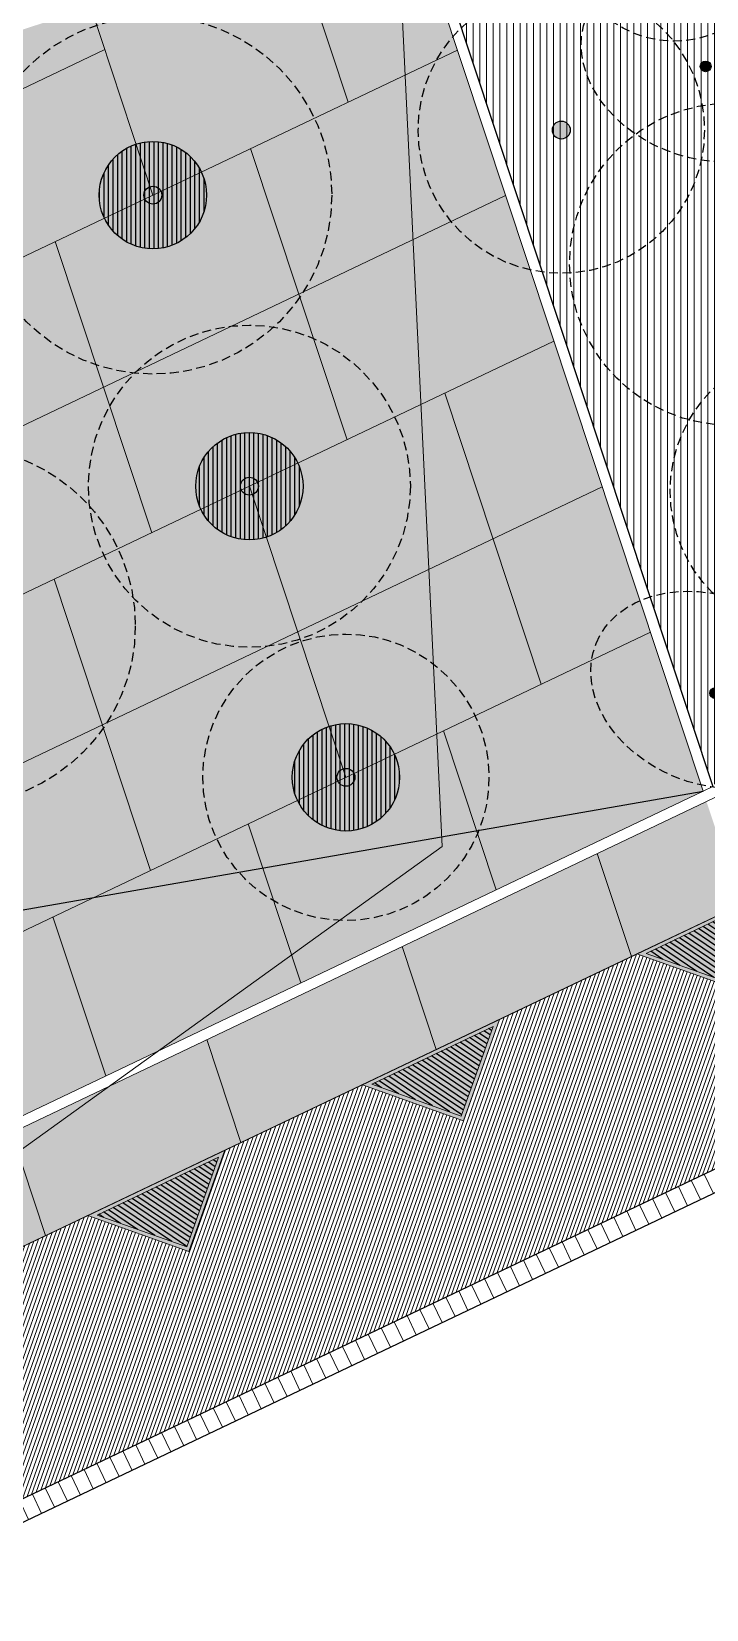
# Model space of a CAD drawing. Header units: metres. Extents: x 678805 to 1359287, y 2747329 to 5497370.
# Drawn here: x 679816.68 to 679835.55, y 2748591.88 to 2748635.94 of the extents above; entities that cross this region are included whole.
import ezdxf
from ezdxf.enums import TextEntityAlignment as Align

# ---------------------------------------------------------------- set-up
doc = ezdxf.new("R2010")
doc.units = ezdxf.units.M
doc.linetypes.add('XREF_MON_SFT_TREES$0$HIDDEN', pattern=[0.375, 0.25, -0.125])
for name, color, linetype in [('00_XREF_MON_HSC_PAVEMENT', 7, 'Continuous'), ('00_XREF_TWQ_SFT_TREES', 7, 'Continuous'), ('XREF_MON_GENERAL_LAYOUT$0$02-L-Edge Line Step -10cm', 6, 'Continuous'), ('XREF_MON_GENERAL_LAYOUT$0$02-L-Plan Change', 8, 'Continuous'), ('XREF_MON_HSC_PAVEMENT$0$02-L-Tree Pit_line', 252, 'Continuous'), ('XREF_MON_HSC_PAVEMENT$0$03-TR-Tree Pit_Green', 74, 'Continuous'), ('XREF_MON_SFT_TREES$0$SL_TREE_CANOPY', 251, 'XREF_MON_SFT_TREES$0$HIDDEN'), ('XREF_MON_SFT_TREES$0$SL_TREE_TRUNK', 251, 'Continuous')]:
    doc.layers.add(name, color=color, linetype=linetype)
for name, color, linetype, true_color in [('02-L-Waterfeatures 01', 7, 'Continuous', 0x4da6ff), ('XREF_MON_HSC_PAVEMENT$0$03-TR-Tree Pit_White', 7, 'Continuous', 0xfcfcfc), ('XREF_MON_SFT_TREES$0$SL_TREE_ACACIA_ETBAICA', 7, 'Continuous', 0x405700), ('XREF_MON_SFT_TREES$0$SL_TREE_ACACIA_GERRARDII', 7, 'Continuous', 0x4c4c00), ('XREF_MON_SFT_TREES$0$SL_TREE_ALBIZIA_LEBBECK', 7, 'Continuous', 0xa3a300), ('XREF_MON_SFT_TREES$0$SL_TREE_CERCIDIUM_FLORIDUM', 7, 'Continuous', 0xe0e000), ('XREF_MON_SFT_TREES$0$SL_TREE_PROSOPIS_CINERARIA', 7, 'Continuous', 0x5f7f00)]:
    doc.layers.add(name, color=color, linetype=linetype, true_color=true_color)
for name, color, linetype, lineweight in [('XREF_MON_GENERAL_LAYOUT$0$02-L-Level Curves 0.25-0.75m', 33, 'Continuous', 5), ('XREF_MON_GENERAL_LAYOUT$0$02-L-Material Change', 251, 'Continuous', 5), ('XREF_MON_GENERAL_LAYOUT$0$04-BK-Tree Pit', 6, 'Continuous', 5), ('XREF_MON_HSC_PAVEMENT$0$02-L-B-Flat Bar', 251, 'Continuous', 5), ('XREF_MON_HSC_PAVEMENT$0$04-BK-Tree Pit', 6, 'Continuous', 5)]:
    doc.layers.add(name, color=color, linetype=linetype, lineweight=lineweight)
for name, color, linetype, lineweight, true_color in [('XREF_MON_HSC_PAVEMENT$0$02-L-Joints-Paviment_06_Concrete Slab in sittu', 7, 'Continuous', 5, 0x999999), ('XREF_MON_HSC_PAVEMENT$0$02-L-Joints-Paviment_07_Precast Concrete Blocks 60X40', 7, 'Continuous', 5, 0x999999), ('XREF_MON_HSC_PAVEMENT$0$03-TR-Pavement_01_Compacted Ground', 7, 'Continuous', 5, 0x5a4f30), ('XREF_MON_HSC_PAVEMENT$0$03-TR-Pavement_06_Concrete Slab in situ', 7, 'Continuous', 9, 0xf7f7f7), ('XREF_MON_HSC_PAVEMENT$0$03-TR-Pavement_07_Precast Concrete Blocks 20X10', 7, 'Continuous', 5, 0x999999), ('XREF_MON_HSC_PAVEMENT$0$03-TR-Pavement_07_Precast Concrete Blocks 60X40', 7, 'Continuous', 5, 0x999999)]:
    doc.layers.add(name, color=color, linetype=linetype, lineweight=lineweight, true_color=true_color)
doc.layers.get('XREF_MON_SFT_TREES$0$SL_TREE_ACACIA_ETBAICA').off()
doc.layers.get('XREF_MON_SFT_TREES$0$SL_TREE_ACACIA_GERRARDII').off()
doc.layers.get('XREF_MON_SFT_TREES$0$SL_TREE_ALBIZIA_LEBBECK').off()
doc.layers.get('XREF_MON_SFT_TREES$0$SL_TREE_CERCIDIUM_FLORIDUM').off()
doc.layers.get('XREF_MON_SFT_TREES$0$SL_TREE_PROSOPIS_CINERARIA').off()
doc.styles.add('XREF_MON_GENERAL_LAYOUT$0$Standard', font='arial.ttf')

# ---------------------------------------------------------------- blocks, each defined once
blk = doc.blocks.new('XREF_MON_SFT_TREES$0$Acacia etbaica')
h = blk.add_hatch()
h.set_pattern_fill('ANSI31', color=256, scale=0.1)
edge = h.paths.add_edge_path()
edge.add_arc((0, 0), 3, 0, 360)
at = {"layer": 'XREF_MON_SFT_TREES$0$SL_TREE_TRUNK'}
h = blk.add_hatch(color=256, dxfattribs=at)
h.dxf.hatch_style = 1
edge = h.paths.add_edge_path()
edge.add_arc((0, 0), 0.15, 286.4511, 569.1271)
edge.add_arc((0, 0), 0.15, 209.1271, 286.4511)
at = {"layer": 'XREF_MON_SFT_TREES$0$SL_TREE_CANOPY'}
blk.add_circle((0, 0), 3, dxfattribs=at)
at = {"layer": 'XREF_MON_SFT_TREES$0$SL_TREE_TRUNK'}
blk.add_circle((0, 0), 0.15, dxfattribs=at)
blk.add_circle((0, 0), 0.15, dxfattribs=at)
blk = doc.blocks.new('XREF_MON_SFT_TREES$0$Acacia_gerrardii')
h = blk.add_hatch()
h.set_pattern_fill('ANSI31', color=256, scale=0.1, style=0)
edge = h.paths.add_edge_path()
edge.add_ellipse((-0.079, 0.137), major_axis=(-2.334, 2.546), ratio=0.760082, start_angle=0, end_angle=360)
at = {"layer": 'XREF_MON_SFT_TREES$0$SL_TREE_TRUNK'}
h = blk.add_hatch(color=256, dxfattribs=at)
h.dxf.hatch_style = 1
edge = h.paths.add_edge_path()
edge.add_arc((0, 0), 0.15, -7.3549, 352.6451)
at = {"layer": 'XREF_MON_SFT_TREES$0$SL_TREE_CANOPY'}
blk.add_ellipse((-0.079, 0.137), major_axis=(-2.334, 2.546), ratio=0.760082, dxfattribs=at)
at = {"layer": 'XREF_MON_SFT_TREES$0$SL_TREE_TRUNK'}
blk.add_circle((0, 0), 0.15, dxfattribs=at)
blk.add_circle((0, 0), 0.15, dxfattribs=at)
blk = doc.blocks.new('XREF_MON_SFT_TREES$0$Prosopis_cineraria')
h = blk.add_hatch()
h.set_pattern_fill('ANSI31', color=256, scale=0.1)
edge = h.paths.add_edge_path()
edge.add_arc((0, 0), 4, 0, 360)
at = {"layer": 'XREF_MON_SFT_TREES$0$SL_TREE_TRUNK'}
h = blk.add_hatch(color=256, dxfattribs=at)
h.dxf.hatch_style = 1
edge = h.paths.add_edge_path()
edge.add_arc((0, 0), 0.25, 0, 360)
at = {"layer": 'XREF_MON_SFT_TREES$0$SL_TREE_CANOPY', "linetype": 'XREF_MON_SFT_TREES$0$HIDDEN'}
blk.add_circle((0, 0), 4, dxfattribs=at)
at = {"layer": 'XREF_MON_SFT_TREES$0$SL_TREE_TRUNK'}
blk.add_circle((0, 0), 0.25, dxfattribs=at)
blk = doc.blocks.new('XREF_MON_SFT_TREES$0$Albizia_lebbeck')
h = blk.add_hatch()
h.set_pattern_fill('ANSI31', color=256, scale=0.1)
edge = h.paths.add_edge_path()
edge.add_arc((0, 0), 5, -25.4481, 334.5519)
at = {"layer": 'XREF_MON_SFT_TREES$0$SL_TREE_TRUNK'}
h = blk.add_hatch(color=256, dxfattribs=at)
h.dxf.hatch_style = 1
edge = h.paths.add_edge_path()
edge.add_arc((0, 0), 0.25, 0, 360)
at = {"layer": 'XREF_MON_SFT_TREES$0$SL_TREE_CANOPY', "linetype": 'XREF_MON_SFT_TREES$0$HIDDEN'}
blk.add_circle((0, 0), 5, dxfattribs=at)
at = {"layer": 'XREF_MON_SFT_TREES$0$SL_TREE_TRUNK'}
blk.add_circle((0, 0), 0.25, dxfattribs=at)
blk = doc.blocks.new('XREF_MON_SFT_TREES$0$cercidium_floridum')
h = blk.add_hatch()
h.set_pattern_fill('ANSI31', color=256, scale=0.1)
edge = h.paths.add_edge_path()
edge.add_arc((0, 0), 4.5, -25.4481, 334.5519)
at = {"layer": 'XREF_MON_SFT_TREES$0$SL_TREE_TRUNK'}
h = blk.add_hatch(color=256, dxfattribs=at)
h.dxf.hatch_style = 1
edge = h.paths.add_edge_path()
edge.add_arc((0, 0), 0.25, 0, 360)
at = {"layer": 'XREF_MON_SFT_TREES$0$SL_TREE_CANOPY', "linetype": 'XREF_MON_SFT_TREES$0$HIDDEN'}
blk.add_circle((0, 0), 4.5, dxfattribs=at)
at = {"layer": 'XREF_MON_SFT_TREES$0$SL_TREE_TRUNK'}
blk.add_circle((0, 0), 0.25, dxfattribs=at)
blk = doc.blocks.new('XREF_MON_SFT_TREES')
at = {"layer": 'XREF_MON_SFT_TREES$0$SL_TREE_ACACIA_ETBAICA', "rotation": 25.44812939262281}
blk.add_blockref('XREF_MON_SFT_TREES$0$Acacia etbaica', (679834.648, 2748638.676), dxfattribs=at)
at = {"layer": 'XREF_MON_SFT_TREES$0$SL_TREE_ACACIA_GERRARDII', "rotation": 25.44812939262281}
for p in [(679835.528, 2748634.971), (679835.796, 2748617.468)]:
    blk.add_blockref('XREF_MON_SFT_TREES$0$Acacia_gerrardii', p, dxfattribs=at)
at = {"layer": 'XREF_MON_SFT_TREES$0$SL_TREE_ALBIZIA_LEBBECK', "rotation": 25.44812939262281}
for p in [(679840.265, 2748640.867), (679820.075, 2748631.376), (679814.584, 2748619.349)]:
    blk.add_blockref('XREF_MON_SFT_TREES$0$Albizia_lebbeck', p, dxfattribs=at)
at = {"layer": 'XREF_MON_SFT_TREES$0$SL_TREE_CERCIDIUM_FLORIDUM', "rotation": 25.44812939262281}
for p in [(679836.223, 2748629.449), (679822.773, 2748623.246)]:
    blk.add_blockref('XREF_MON_SFT_TREES$0$cercidium_floridum', p, dxfattribs=at)
at = {"layer": 'XREF_MON_SFT_TREES$0$SL_TREE_PROSOPIS_CINERARIA', "rotation": 25.44812939262281}
for p in [(679831.493, 2748633.192), (679838.537, 2748623.111), (679825.471, 2748615.117)]:
    blk.add_blockref('XREF_MON_SFT_TREES$0$Prosopis_cineraria', p, dxfattribs=at)
blk = doc.blocks.new('XREF_MON_HSC_PAVEMENT$0$Alcorque Parking 8m2')
at = {"layer": 'XREF_MON_HSC_PAVEMENT$0$03-TR-Tree Pit_Green', "ltscale": 0.3}
h = blk.add_hatch(dxfattribs=at)
h.set_pattern_fill('ANSI31', color=256, scale=0.04, angle=40)
h.set_pattern_definition([(85, (-679726.04474, -2748720.75428), (-0.1265167266577, 0.011068779329), [])])
h.paths.add_polyline_path([(-1.079, -0.384), (2.316, 1.231), (-0.189, 2.121)])
at = {"layer": 'XREF_MON_HSC_PAVEMENT$0$03-TR-Tree Pit_White'}
h = blk.add_hatch(color=256, dxfattribs=at)
h.dxf.hatch_style = 1
h.paths.add_polyline_path([(-1.254, -0.578), (2.577, 1.245), (-0.25, 2.249)])
blk = doc.blocks.new('XREF_MON_HSC_PAVEMENT$0$Escocell 3m')
at = {"layer": 'XREF_MON_HSC_PAVEMENT$0$03-TR-Tree Pit_Green'}
h = blk.add_hatch(dxfattribs=at)
h.set_pattern_fill('ANSI31', color=256, scale=0.04, angle=19.0454)
h.set_pattern_definition([(64.04540243, (-1814188.4613, -2173892.2774), (-0.1141909246487, 0.055582665714), [])])
edge = h.paths.add_edge_path()
edge.add_arc((0, 0), 1.5, 0, 360)
at = {"layer": 'XREF_MON_HSC_PAVEMENT$0$03-TR-Tree Pit_White'}
h = blk.add_hatch(color=256, dxfattribs=at)
h.dxf.hatch_style = 1
edge = h.paths.add_edge_path()
edge.add_arc((0, 0), 1.5, 0, 360)
blk.add_circle((0, 0), 1.5)
at = {"layer": 'XREF_MON_HSC_PAVEMENT$0$02-L-Tree Pit_line', "ltscale": 0.3}
blk.add_circle((0, 0), 1.5, dxfattribs=at)
blk = doc.blocks.new('*U463')
at = {"layer": 'XREF_MON_HSC_PAVEMENT$0$02-L-Joints-Paviment_07_Precast Concrete Blocks 60X40'}
blk.add_line((0, -0.6), (0, 0), dxfattribs=at)
blk = doc.blocks.new('*U464')
at = {"layer": 'XREF_MON_HSC_PAVEMENT$0$02-L-Joints-Paviment_07_Precast Concrete Blocks 60X40', "color": 0, "linetype": 'ByBlock', "lineweight": -2, "transparency": 16777216, "rotation": 205.4481431992339}
for p in [(679845.859, 2748608.309), (679846.22, 2748608.481), (679844.775, 2748607.793), (679845.136, 2748607.965), (679845.498, 2748608.137), (679843.692, 2748607.277), (679844.053, 2748607.449), (679844.414, 2748607.621), (679842.969, 2748606.934), (679843.33, 2748607.106), (679841.886, 2748606.418), (679842.247, 2748606.59), (679842.608, 2748606.762), (679841.163, 2748606.074), (679841.524, 2748606.246), (679840.08, 2748605.559), (679840.441, 2748605.731), (679840.802, 2748605.902), (679839.357, 2748605.215), (679839.718, 2748605.387), (679838.274, 2748604.699), (679838.635, 2748604.871), (679838.996, 2748605.043), (679837.19, 2748604.184), (679837.551, 2748604.356), (679837.913, 2748604.527), (679836.468, 2748603.84), (679836.829, 2748604.012), (679835.384, 2748603.324), (679835.745, 2748603.496), (679836.107, 2748603.668), (679834.662, 2748602.981), (679835.023, 2748603.152), (679833.578, 2748602.465), (679833.939, 2748602.637), (679834.301, 2748602.809), (679832.856, 2748602.121), (679833.217, 2748602.293), (679831.772, 2748601.606), (679832.133, 2748601.777), (679832.495, 2748601.949), (679831.05, 2748601.262), (679831.411, 2748601.434), (679829.966, 2748600.746), (679830.328, 2748600.918), (679830.689, 2748601.09), (679828.883, 2748600.231), (679829.244, 2748600.402), (679829.605, 2748600.574), (679828.16, 2748599.887), (679828.522, 2748600.059), (679827.077, 2748599.371), (679827.438, 2748599.543), (679827.799, 2748599.715), (679826.354, 2748599.027), (679826.716, 2748599.199), (679825.271, 2748598.512), (679825.632, 2748598.684), (679825.993, 2748598.855), (679824.549, 2748598.168), (679824.91, 2748598.34), (679823.465, 2748597.652), (679823.826, 2748597.824), (679824.187, 2748597.996), (679822.381, 2748597.137), (679822.743, 2748597.309), (679823.104, 2748597.48), (679821.659, 2748596.793), (679822.02, 2748596.965), (679820.575, 2748596.277), (679820.937, 2748596.449), (679821.298, 2748596.621), (679819.853, 2748595.934), (679820.214, 2748596.105), (679818.769, 2748595.418), (679819.131, 2748595.59), (679819.492, 2748595.762), (679818.047, 2748595.074), (679818.408, 2748595.246), (679816.964, 2748594.559), (679817.325, 2748594.73), (679817.686, 2748594.902), (679816.241, 2748594.215), (679816.602, 2748594.387), (679815.158, 2748593.699), (679815.519, 2748593.871), (679815.88, 2748594.043), (679814.074, 2748593.184), (679814.435, 2748593.355), (679814.796, 2748593.527), (679813.352, 2748592.84), (679813.713, 2748593.012), (679812.268, 2748592.324), (679812.629, 2748592.496), (679812.99, 2748592.668), (679811.907, 2748592.152)]:
    blk.add_blockref('*U463', p, dxfattribs=at)
blk = doc.blocks.new('XREF_MON_HSC_PAVEMENT')
at = {"layer": 'XREF_MON_HSC_PAVEMENT$0$03-TR-Pavement_01_Compacted Ground', "linetype": 'Continuous'}
h = blk.add_hatch(dxfattribs=at)
h.set_pattern_fill('ANSI31', color=256, scale=0.059, angle=45)
h.set_pattern_definition([(90, (652974.11672, 2717198.73223), (-0.187325, 0), [])])
h.paths.add_polyline_path([(679858.96, 2748649.889), (679836.248, 2748615.105), (679870.492, 2748631.4)])
h.paths.add_polyline_path([(679835.729, 2748614.858), (679858.63, 2748649.933), (679827.5, 2748639.652)])
at = {"layer": 'XREF_MON_HSC_PAVEMENT$0$03-TR-Pavement_06_Concrete Slab in situ', "linetype": 'Continuous'}
h = blk.add_hatch(color=256, dxfattribs=at)
h.dxf.hatch_style = 1
h.paths.add_polyline_path([(679764.86, 2748618.962), (679827.215, 2748639.558), (679835.456, 2748614.728), (679775.663, 2748586.251)])
h = blk.add_hatch(color=256, dxfattribs=at)
h.dxf.hatch_style = 1
h.paths.add_polyline_path([(679775.758, 2748585.964), (679835.551, 2748614.441), (679836.506, 2748611.563), (679776.702, 2748583.105)])
at = {"layer": 'XREF_MON_HSC_PAVEMENT$0$03-TR-Pavement_07_Precast Concrete Blocks 20X10'}
h = blk.add_hatch(dxfattribs=at)
h.set_pattern_fill('ANSI31', color=256, scale=0.0315, angle=25.5)
h.set_pattern_definition([(70.5, (0, 0), (-0.094275932128, 0.033384858509), [])])
h.paths.add_polyline_path([(679776.799, 2748576.11), (679775.006, 2748579.892), (679776.035, 2748582.788), (679779.878, 2748584.617), (679782.706, 2748583.612), (679783.709, 2748586.44), (679787.554, 2748588.269), (679790.381, 2748587.265), (679791.385, 2748590.093), (679795.223, 2748591.919), (679798.056, 2748590.918), (679799.061, 2748593.745), (679802.905, 2748595.574), (679805.732, 2748594.571), (679806.736, 2748597.397), (679810.581, 2748599.227), (679813.407, 2748598.223), (679814.411, 2748601.05), (679818.256, 2748602.879), (679821.082, 2748601.875), (679822.087, 2748604.702), (679825.93, 2748606.531), (679828.757, 2748605.528), (679829.762, 2748608.354), (679833.606, 2748610.184), (679836.433, 2748609.18), (679837.437, 2748612.007), (679841.281, 2748613.836), (679844.159, 2748612.799), (679845.962, 2748609.022)])
at = {"layer": 'XREF_MON_HSC_PAVEMENT$0$02-L-B-Flat Bar'}
for points in [[(679835.455, 2748614.728), (679770.022, 2748603.331)], [(679776.034, 2748582.788), (679833.606, 2748610.184)]]:
    blk.add_lwpolyline(points, dxfattribs=at)
at = {"layer": 'XREF_MON_HSC_PAVEMENT$0$02-L-Joints-Paviment_06_Concrete Slab in sittu'}
for p, q in [((679818.732, 2748635.443), (679767.472, 2748611.051)), ((679828.586, 2748635.426), (679768.816, 2748606.984)), ((679829.935, 2748631.361), (679770.159, 2748602.916)), ((679831.284, 2748627.296), (679771.502, 2748598.849)), ((679832.633, 2748623.232), (679772.845, 2748594.782)), ((679833.982, 2748619.167), (679774.189, 2748590.714))]:
    blk.add_line(p, q, dxfattribs=at)
for points in [[(679825.535, 2748633.974), (679824.031, 2748638.507)], [(679820.075, 2748631.376), (679818.341, 2748636.627)], [(679822.805, 2748632.675), (679825.503, 2748624.545)], [(679817.346, 2748630.077), (679820.044, 2748621.947)], [(679828.233, 2748625.844), (679830.931, 2748617.715)], [(679825.471, 2748615.117), (679822.773, 2748623.246)], [(679817.314, 2748620.648), (679820.012, 2748612.519)], [(679828.201, 2748616.416), (679829.674, 2748611.977)], [(679822.742, 2748613.818), (679824.215, 2748609.379)], [(679832.499, 2748612.989), (679833.454, 2748610.112)], [(679817.282, 2748611.22), (679818.755, 2748606.781)], [(679827.995, 2748607.514), (679827.04, 2748610.391)], [(679821.58, 2748607.794), (679822.535, 2748604.916)], [(679817.076, 2748602.318), (679816.121, 2748605.196)]]:
    blk.add_lwpolyline(points, dxfattribs=at)
at = {"layer": 'XREF_MON_HSC_PAVEMENT$0$03-TR-Pavement_07_Precast Concrete Blocks 60X40'}
blk.add_lwpolyline([(680024.679, 2748701.109), (679776.702, 2748583.105)], dxfattribs=at)
at = {"layer": 'XREF_MON_HSC_PAVEMENT$0$02-L-Joints-Paviment_07_Precast Concrete Blocks 60X40'}
blk.add_blockref('*U464', (0, 0), dxfattribs=at)
at = {"layer": 'XREF_MON_HSC_PAVEMENT$0$04-BK-Tree Pit', "rotation": 25.95459756993445}
for p in [(679820.075, 2748631.376), (679822.773, 2748623.246), (679825.471, 2748615.117)]:
    blk.add_blockref('XREF_MON_HSC_PAVEMENT$0$Escocell 3m', p, dxfattribs=at)
at = {"layer": 'XREF_MON_HSC_PAVEMENT$0$04-BK-Tree Pit'}
for p, xscale, rotation in [((679834.846, 2748610.792), -1, 230.8963178951805), ((679827.17, 2748607.14), -0.9999999999999992, 230.8937524196276), ((679819.494, 2748603.487), -1, 230.8963178951805)]:
    blk.add_blockref('XREF_MON_HSC_PAVEMENT$0$Alcorque Parking 8m2', p, dxfattribs=dict(at, xscale=xscale, rotation=rotation))
blk = doc.blocks.new('XREF_MON_GENERAL_LAYOUT$0$Alcorque Parking 8m2')
blk.add_lwpolyline([(2.316, 1.231), (-0.189, 2.121), (-1.079, -0.384)], close=True)
at = {"layer": 'XREF_MON_GENERAL_LAYOUT$0$02-L-Material Change'}
blk.add_lwpolyline([(2.577, 1.245), (-0.25, 2.249), (-1.254, -0.578)], close=True, dxfattribs=at)
blk = doc.blocks.new('XREF_MON_GENERAL_LAYOUT$0$Escocell 3m')
blk.add_circle((0, 0), 1.5)
blk = doc.blocks.new('XREF_MON_GENERAL_LAYOUT')
at = {"layer": 'XREF_MON_GENERAL_LAYOUT$0$02-L-Edge Line Step -10cm'}
blk.add_line((679827.5, 2748639.652), (679835.728, 2748614.858), dxfattribs=at)
at = {"layer": 'XREF_MON_GENERAL_LAYOUT$0$02-L-Level Curves 0.25-0.75m', "ltscale": 0.3}
blk.add_lwpolyline([(679865.469, 2748617.641), (679859.829, 2748615.621), (679883.35, 2748658.422), (679863.386, 2748653.998), (679852.499, 2748660.243), (679842.618, 2748672.856), (679822.78, 2748660.016), (679827.346, 2748640.116), (679826.889, 2748639.765), (679828.162, 2748613.189), (679776.334, 2748575.889), (679765.77, 2748570.197)], dxfattribs=at)
at = {"layer": 'XREF_MON_GENERAL_LAYOUT$0$02-L-Material Change', "ltscale": 0.3}
blk.add_line((679827.215, 2748639.558), (679835.455, 2748614.728), dxfattribs=at)
for points in [[(679835.551, 2748614.441), (679870.924, 2748631.273)], [(679835.455, 2748614.728), (679835.728, 2748614.858)], [(679760.951, 2748578.913), (679835.551, 2748614.441)], [(679760.974, 2748579.256), (679835.455, 2748614.728)]]:
    blk.add_lwpolyline(points, dxfattribs=at)
at = {"layer": 'XREF_MON_GENERAL_LAYOUT$0$02-L-Material Change', "lineweight": 0, "ltscale": 0.2}
blk.add_lwpolyline([(679776.034, 2748582.788), (679841.263, 2748613.827)], dxfattribs=at)
at = {"layer": 'XREF_MON_GENERAL_LAYOUT$0$02-L-Plan Change'}
for p, q in [((679845.601, 2748608.85, 0), (679777.156, 2748576.28, 0)), ((679845.859, 2748608.309, 0), (679777.418, 2748575.74))]:
    blk.add_line(p, q, dxfattribs=at)
at = {"layer": 'XREF_MON_GENERAL_LAYOUT$0$02-L-Plan Change', "ltscale": 0.3}
blk.add_lwpolyline([(679756.407, 2748601.022), (679770.022, 2748603.331), (679835.455, 2748614.728)], dxfattribs=at)
at = {"layer": 'XREF_MON_GENERAL_LAYOUT$0$04-BK-Tree Pit', "rotation": 25.95459756993445}
for p in [(679820.075, 2748631.376), (679822.773, 2748623.246), (679825.471, 2748615.117)]:
    blk.add_blockref('XREF_MON_GENERAL_LAYOUT$0$Escocell 3m', p, dxfattribs=at)
at = {"layer": 'XREF_MON_GENERAL_LAYOUT$0$04-BK-Tree Pit'}
for p, xscale, rotation in [((679834.846, 2748610.792), -1, 230.8963178951805), ((679827.17, 2748607.14), -0.9999999999999992, 230.8937524196276), ((679819.494, 2748603.487), -1, 230.8963178951805)]:
    blk.add_blockref('XREF_MON_GENERAL_LAYOUT$0$Alcorque Parking 8m2', p, dxfattribs=dict(at, xscale=xscale, rotation=rotation))
at = {"style": 'XREF_MON_GENERAL_LAYOUT$0$Standard'}
for tag, rotation, p in [('604,00', 330.2643, (679905.77, 2748776.558)), ('603,00', 330.2643, (679901.861, 2748753.477)), ('600,00', 133.826, (679944.597, 2748745.153)), ('602,00', 330.2643, (679883.319, 2748738.727)), ('601,00', 117.8906, (679920.972, 2748732.87)), ('601,00', 330.2643, (679864.777, 2748723.976)), ('600,00', 40.8833, (679777.405, 2748705.444, 1.17)), ('602,00', 330.2643, (679941.275, 2748705.483)), ('601,00', 40.8833, (679701.798, 2748703.889, 1.17)), ('598,00', 62.091, (679810.267, 2748702.619)), ('600,00', 330.2643, (679877.781, 2748691.131)), ('600,00', 19.5511, (679920.444, 2748685.496)), ('601,00', 330.2643, (679934.813, 2748683.804)), ('599,00', 330.2643, (679854.567, 2748679.061)), ('600,00', 88.3928, (679743.913, 2748675.572)), ('599,00', 20.6086, (679924.26, 2748675.216)), ('601,00', 88.3928, (679728.035, 2748671.318, -2)), ('602,00', 88.3928, (679711.826, 2748665.966, -1)), ('603,00', 88.3928, (679695.615, 2748660.611)), ('599,00', 40.8833, (679788.807, 2748655.829, 1.17)), ('601,00', 40.8833, (679627.612, 2748644.603, 1.17)), ('603,00', 41.7058, (679702.499, 2748628.484, 1.17)), ('600,00', 40.8833, (679645.925, 2748597.926, 1.17)), ('599,00', 34.2277, (679673.574, 2748555.136, 5.34))]:
    blk.add_attdef(tag, text='', height=1, rotation=rotation, dxfattribs=at).set_placement(p, align=Align.MIDDLE)
at = {"ltscale": 0.3, "style": 'XREF_MON_GENERAL_LAYOUT$0$Standard'}
for tag, rotation, p in [('603,50', 330.2643, (679911.501, 2748760.57)), ('602,50', 330.2643, (679892.865, 2748745.846)), ('600,50', 133.826, (679933.048, 2748738.729)), ('601,50', 330.2643, (679873.581, 2748731.671)), ('601,50', 101.2857, (679909.522, 2748726.945)), ('602,50', 330.2643, (679948.625, 2748713.86)), ('600,50', 39.606, (679743.243, 2748706.971)), ('600,50', 330.2643, (679880.266, 2748702.726)), ('600,50', 17.3537, (679917.615, 2748690.554)), ('599,50', 330.2643, (679867.197, 2748684.716)), ('599,50', 18.8944, (679921.71, 2748680.578)), ('599,50', 39.606, (679778.991, 2748677.241)), ('600,50', 88.3928, (679735.925, 2748673.586)), ('601,50', 88.3928, (679719.906, 2748668.581)), ('602,50', 88.3928, (679703.474, 2748663.452)), ('598,50', 330.2643, (679861.765, 2748662.397)), ('601,50', 39.606, (679610.513, 2748662.061)), ('600,00', 41.7058, (679752.308, 2748637.685)), ('601,00', 41.7058, (679736.044, 2748634.538)), ('599,00', 35.0835, (679763.043, 2748634.415, 1.17)), ('602,00', 41.7058, (679720.174, 2748633.096, 1.17)), ('600,00', 35.0835, (679747.063, 2748629.903, 1.17)), ('601,00', 35.0835, (679731.246, 2748625.239, 1.17)), ('600,50', 39.606, (679636.92, 2748621.339)), ('602,00', 35.0835, (679715.4, 2748620.639, 1.17)), ('599,50', 28.7604, (679659.482, 2748574.323))]:
    blk.add_attdef(tag, text='', height=1, rotation=rotation, dxfattribs=at).set_placement(p, align=Align.MIDDLE)

msp = doc.modelspace()

# ---------------------------------------------------------------- block references
at = {"layer": '00_XREF_MON_HSC_PAVEMENT'}
msp.add_blockref('XREF_MON_HSC_PAVEMENT', (0, 0), dxfattribs=at)
at = {"layer": '00_XREF_TWQ_SFT_TREES'}
msp.add_blockref('XREF_MON_SFT_TREES', (0, 0), dxfattribs=at)
at = {"layer": '02-L-Waterfeatures 01', "color": 18, "true_color": 0x000000}
msp.add_blockref('XREF_MON_GENERAL_LAYOUT', (0, 0), dxfattribs=at)

doc.saveas('drawing.dxf')
